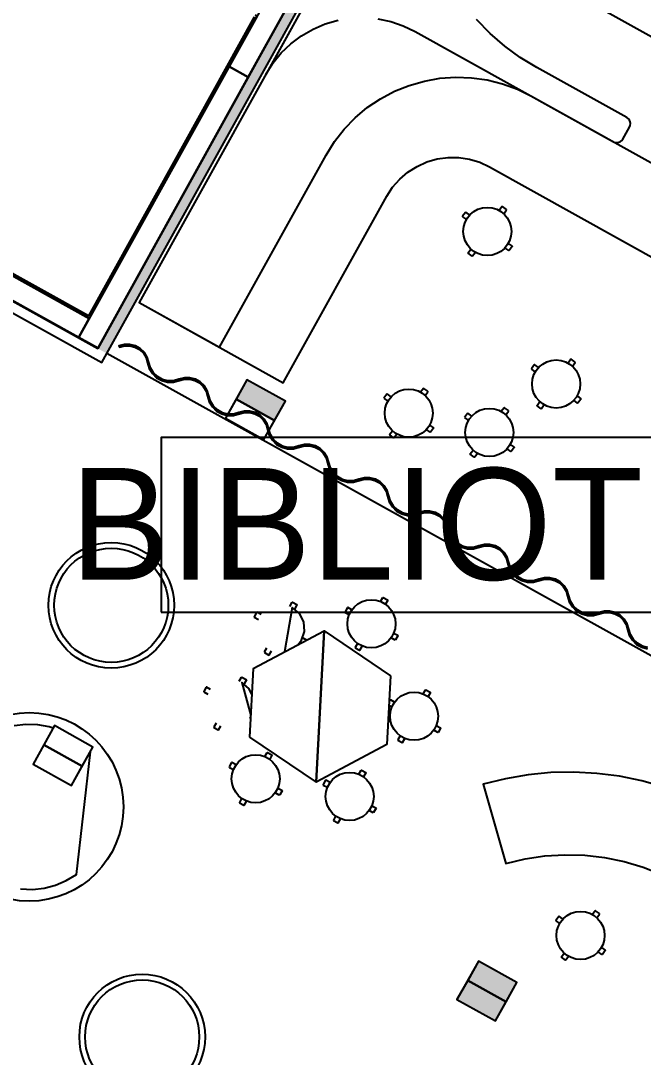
# Model space of a CAD drawing. Header units: metres. Extents: x 2.3 to 42.8, y 0.9 to 31.9.
# Drawn here: x 24.798 to 26.581, y 14.276 to 17.242 of the extents above; entities that cross this region are included whole.
import ezdxf

# ---------------------------------------------------------------- set-up
doc = ezdxf.new("R2010")
doc.units = ezdxf.units.M
for name, color, linetype in [('ARREDI', 9, 'Continuous'), ('PARETI_STRUTTURE', 7, 'Continuous'), ('PILASTRI_SETTI', 8, 'Continuous'), ('WAYFINDING_RIQUADRI', 7, 'Continuous'), ('WAYFINDING_TESTI', 7, 'Continuous')]:
    doc.layers.add(name, color=color, linetype=linetype)

msp = doc.modelspace()

# ---------------------------------------------------------------- linework, layer by layer
at = {"layer": 'ARREDI'}
for points in [[(26.2265, 18.3979), (25.137, 16.4358), (25.3671, 16.3081), (25.6724, 16.858), (25.6965, 16.8964), (25.7244, 16.9322), (25.7559, 16.9647), (25.7907, 16.9939), (25.8283, 17.0192), (25.8683, 17.0404), (25.9104, 17.0574), (25.954, 17.0698), (25.9986, 17.0777), (26.0438, 17.0808), (26.0891, 17.0792), (26.134, 17.0729), (26.178, 17.0619), (26.2206, 17.0463), (26.2613, 17.0264), (26.6882, 16.7894)], [(26.2265, 18.3979), (25.137, 16.4358), (25.5501, 16.2064), (25.8463, 16.74), (25.8632, 16.7659), (25.8836, 16.7891), (25.9071, 16.8092), (25.9332, 16.8257), (25.9614, 16.8383), (25.9911, 16.8468), (26.0218, 16.851), (26.0527, 16.8508), (26.0832, 16.8462), (26.1128, 16.8373), (26.1408, 16.8242), (26.6399, 16.5471)], [(26.0158, 18.0185), (25.4997, 17.089), (25.5201, 17.1211), (25.5443, 17.1505), (25.5718, 17.1768), (25.6023, 17.1995), (25.6353, 17.2184), (25.6704, 17.2332), (25.7069, 17.2437)], [(26.8411, 17.0648), (26.4142, 17.3018)], [(25.8204, 17.2478), (25.8576, 17.2401), (25.8937, 17.2279), (25.928, 17.2115), (26.496, 16.8961), (26.5008, 16.8943), (26.5059, 16.8937), (26.511, 16.8944), (26.5157, 16.8965), (26.5197, 16.8997), (26.5228, 16.9038), (26.5419, 16.9382), (26.5438, 16.943), (26.5443, 16.9481), (26.5436, 16.9532), (26.5415, 16.9579), (26.5383, 16.9619), (26.5342, 16.965), (26.276, 17.1083), (26.2288, 17.1372), (26.1841, 17.1698), (26.1423, 17.206), (26.1036, 17.2455)], [(26.1764, 16.7101), (26.1685, 16.6993)], [(26.1775, 16.7103), (26.1764, 16.7101)], [(26.189, 16.7019), (26.1775, 16.7103)], [(26.0719, 16.694), (26.0635, 16.6826)], [(26.0635, 16.6826), (26.0637, 16.6815)], [(26.0637, 16.6815), (26.0745, 16.6735)], [(26.073, 16.6942), (26.0719, 16.694)], [(26.0838, 16.6862), (26.073, 16.6942)], [(26.1812, 16.69), (26.1891, 16.7008)], [(26.1891, 16.7008), (26.189, 16.7019)], [(26.0796, 16.578), (26.0876, 16.5889)], [(26.1958, 16.5847), (26.1849, 16.5926)], [(26.1943, 16.6053), (26.2051, 16.5974)], [(26.1969, 16.5848), (26.1958, 16.5847)], [(26.2052, 16.5963), (26.1969, 16.5848)], [(26.2051, 16.5974), (26.2052, 16.5963)], [(26.0798, 16.5769), (26.0796, 16.578)], [(26.0912, 16.5686), (26.0798, 16.5769)], [(26.0923, 16.5687), (26.0912, 16.5686)], [(26.1003, 16.5795), (26.0923, 16.5687)], [(26.3735, 16.2735), (26.3656, 16.2627)], [(26.3746, 16.2736), (26.3735, 16.2735)], [(26.3861, 16.2653), (26.3746, 16.2736)], [(26.3783, 16.2533), (26.3862, 16.2642)], [(26.3862, 16.2642), (26.3861, 16.2653)], [(26.269, 16.2574), (26.2606, 16.2459)], [(26.2606, 16.2459), (26.2608, 16.2448)], [(26.2608, 16.2448), (26.2716, 16.2369)], [(26.2701, 16.2575), (26.269, 16.2574)], [(26.2809, 16.2496), (26.2701, 16.2575)], [(25.8468, 16.1739), (25.8384, 16.1625)], [(25.8479, 16.1741), (25.8468, 16.1739)], [(25.8587, 16.1661), (25.8479, 16.1741)], [(25.9513, 16.19), (25.9434, 16.1792)], [(25.9524, 16.1902), (25.9513, 16.19)], [(25.9639, 16.1818), (25.9524, 16.1902)], [(25.9561, 16.1699), (25.964, 16.1807)], [(25.964, 16.1807), (25.9639, 16.1818)], [(25.8384, 16.1625), (25.8386, 16.1614)], [(25.8386, 16.1614), (25.8494, 16.1534)], [(26.2767, 16.1414), (26.2847, 16.1522)], [(26.2769, 16.1403), (26.2767, 16.1414)], [(26.2883, 16.1319), (26.2769, 16.1403)], [(26.2974, 16.1429), (26.2894, 16.1321)], [(26.3928, 16.148), (26.382, 16.156)], [(26.3913, 16.1687), (26.4022, 16.1607)], [(26.3939, 16.1482), (26.3928, 16.1481)], [(26.4023, 16.1596), (26.3939, 16.1482)], [(26.4022, 16.1607), (26.4023, 16.1597)], [(26.0778, 16.1187), (26.0694, 16.1072)], [(26.0789, 16.1188), (26.0778, 16.1187)], [(26.0897, 16.1109), (26.0789, 16.1188)], [(26.1823, 16.1348), (26.1744, 16.1239)], [(26.1834, 16.1349), (26.1823, 16.1348)], [(26.1948, 16.1265), (26.1834, 16.1349)], [(26.1871, 16.1146), (26.195, 16.1254)], [(26.195, 16.1254), (26.1948, 16.1265)], [(26.2894, 16.1321), (26.2883, 16.1319)], [(25.9691, 16.0852), (25.98, 16.0773)], [(26.0694, 16.1072), (26.0696, 16.1061)], [(26.0696, 16.1061), (26.0804, 16.0982)], [(25.8545, 16.058), (25.8625, 16.0688)], [(25.8547, 16.0568), (25.8545, 16.0579)], [(25.8661, 16.0485), (25.8547, 16.0568)], [(25.8752, 16.0595), (25.8672, 16.0486)], [(25.9706, 16.0646), (25.9598, 16.0725)], [(25.9717, 16.0647), (25.9706, 16.0646)], [(25.9801, 16.0762), (25.9717, 16.0647)], [(25.98, 16.0773), (25.9801, 16.0762)], [(25.8672, 16.0486), (25.8661, 16.0485)], [(26.2001, 16.03), (26.2109, 16.022)], [(26.2111, 16.0209), (26.2027, 16.0095)], [(26.2109, 16.022), (26.2111, 16.0209)], [(26.0855, 16.0027), (26.0934, 16.0135)], [(26.0857, 16.0016), (26.0855, 16.0027)], [(26.0971, 15.9932), (26.0857, 16.0016)], [(26.0982, 15.9934), (26.0971, 15.9932)], [(26.1061, 16.0042), (26.0982, 15.9934)], [(26.2016, 16.0093), (26.1908, 16.0173)], [(26.2027, 16.0095), (26.2016, 16.0093)], [(25.5686, 15.5663), (25.5752, 15.578)], [(25.5752, 15.578), (25.5762, 15.5783)], [(25.5762, 15.5783), (25.5886, 15.5714)], [(25.8288, 15.5799), (25.8353, 15.5917)], [(25.8353, 15.5917), (25.8364, 15.592)], [(25.8364, 15.592), (25.8488, 15.5851)], [(25.8491, 15.584), (25.8426, 15.5723)], [(25.8488, 15.5851), (25.8491, 15.584)], [(25.4735, 15.5489), (25.4666, 15.5365)], [(25.4746, 15.5492), (25.4735, 15.5489)], [(25.4863, 15.5427), (25.4746, 15.5492)], [(25.5913, 15.4559), (25.6025, 15.4691), (25.6108, 15.4947), (25.6085, 15.5215), (25.5963, 15.5454), (25.5757, 15.5628), (25.5532, 15.4357)], [(25.5889, 15.5703), (25.5824, 15.5586)], [(25.5886, 15.5714), (25.5889, 15.5704)], [(25.7336, 15.5626), (25.7268, 15.5502)], [(25.7268, 15.5502), (25.7271, 15.5491)], [(25.7271, 15.5491), (25.7388, 15.5426)], [(25.7347, 15.5629), (25.7336, 15.5626)], [(25.7464, 15.5564), (25.7347, 15.5629)], [(26.594, 15.4487), (26.5784, 15.4527), (26.5643, 15.4605), (26.5527, 15.4717), (26.5443, 15.4854), (26.5398, 15.5009), (26.5351, 15.5163), (26.5267, 15.53), (26.5151, 15.5411), (26.501, 15.5489), (26.4854, 15.5529), (26.4694, 15.5528), (26.4539, 15.5486), (26.4557, 15.5451), (26.4702, 15.5489), (26.4853, 15.5489), (26.4998, 15.5451), (26.513, 15.5378), (26.5238, 15.5273), (26.5316, 15.5144), (26.5359, 15.5), (26.5408, 15.4837), (26.5497, 15.4692), (26.562, 15.4574), (26.5769, 15.4491), (26.5934, 15.4449)], [(25.4666, 15.5365), (25.4669, 15.5355)], [(25.4669, 15.5355), (25.4786, 15.5289)], [(25.4641, 15.3884), (25.6669, 15.496), (25.644, 15.0635), (25.6669, 15.496), (25.8573, 15.3676)], [(25.8661, 15.4899), (25.8779, 15.4834)], [(25.601, 15.461), (25.5983, 15.4625)], [(25.606, 15.4763), (25.6176, 15.4698)], [(25.7624, 15.4603), (25.7558, 15.4485)], [(25.8702, 15.4697), (25.8585, 15.4762)], [(25.8713, 15.47), (25.8702, 15.4697)], [(25.8782, 15.4823), (25.8713, 15.47)], [(25.8779, 15.4834), (25.8782, 15.4824)], [(25.5022, 15.4466), (25.4957, 15.4349)], [(25.4957, 15.4349), (25.496, 15.4338)], [(25.496, 15.4338), (25.5084, 15.4269)], [(25.5094, 15.4272), (25.516, 15.4389)], [(25.7558, 15.4485), (25.7561, 15.4475)], [(25.7561, 15.4475), (25.7685, 15.4406)], [(25.7685, 15.4406), (25.7696, 15.4409)], [(25.7696, 15.4409), (25.7761, 15.4526)], [(25.5084, 15.4269), (25.5094, 15.4272)], [(25.4641, 15.3885), (25.4537, 15.1919)], [(25.4241, 15.352), (25.4306, 15.3637)], [(25.4306, 15.3637), (25.4316, 15.364)], [(25.4602, 15.3146), (25.4517, 15.3312), (25.4312, 15.3485), (25.4569, 15.2537)], [(25.4316, 15.364), (25.444, 15.3571)], [(25.4443, 15.3561), (25.4378, 15.3443)], [(25.444, 15.3571), (25.4443, 15.3561)], [(25.8573, 15.3676), (25.8468, 15.171)], [(25.3289, 15.3346), (25.322, 15.3222)], [(25.322, 15.3222), (25.3223, 15.3212)], [(25.3223, 15.3212), (25.334, 15.3147)], [(25.33, 15.3349), (25.3289, 15.3346)], [(25.3417, 15.3284), (25.33, 15.3349)], [(25.951, 15.3156), (25.9575, 15.3273)], [(25.9575, 15.3273), (25.9586, 15.3276)], [(25.9586, 15.3276), (25.9709, 15.3207)], [(25.9713, 15.3196), (25.9647, 15.3079)], [(25.971, 15.3207), (25.9713, 15.3196)], [(25.8528, 15.2828), (25.861, 15.2782)], [(25.8558, 15.2982), (25.8534, 15.2938)], [(25.8569, 15.2985), (25.8558, 15.2982)], [(25.8686, 15.292), (25.8569, 15.2985)], [(24.8907, 15.2178), (24.8798, 15.2214), (24.8466, 15.2273), (24.8129, 15.2284), (24.7794, 15.2247)], [(25.3576, 15.2323), (25.3511, 15.2206)], [(25.3511, 15.2206), (25.3514, 15.2195)], [(25.3649, 15.2129), (25.3714, 15.2246)], [(25.4566, 15.2466), (25.4537, 15.2482)], [(25.9883, 15.2255), (26, 15.219)], [(25.3514, 15.2195), (25.3638, 15.2126)], [(25.3638, 15.2126), (25.3649, 15.2129)], [(25.4536, 15.1919), (25.644, 15.0635)], [(25.8845, 15.1959), (25.878, 15.1841)], [(25.9924, 15.2053), (25.9807, 15.2118)], [(25.9935, 15.2056), (25.9924, 15.2053)], [(26.0003, 15.218), (25.9935, 15.2056)], [(26, 15.219), (26.0003, 15.218)], [(25.8468, 15.171), (25.644, 15.0635)], [(25.878, 15.1841), (25.8783, 15.1831)], [(25.8783, 15.1831), (25.8907, 15.1762)], [(25.8907, 15.1762), (25.8918, 15.1765)], [(25.8918, 15.1765), (25.8983, 15.1882)], [(24.7976, 14.7574), (24.8313, 14.7563), (24.8648, 14.76), (24.8974, 14.7684), (24.9285, 14.7814), (24.9575, 14.7987), (24.9974, 15.1503)], [(25.4972, 15.1363), (25.5037, 15.1481)], [(25.5037, 15.1481), (25.5048, 15.1484)], [(25.5048, 15.1484), (25.5172, 15.1415)], [(25.5175, 15.1404), (25.511, 15.1287)], [(25.5172, 15.1415), (25.5175, 15.1404)], [(25.402, 15.119), (25.3952, 15.1066)], [(25.3952, 15.1066), (25.3955, 15.1055)], [(25.3955, 15.1055), (25.4072, 15.099)], [(25.4031, 15.1193), (25.402, 15.119)], [(25.4148, 15.1128), (25.4031, 15.1193)], [(25.7663, 15.0858), (25.7729, 15.0975)], [(25.7729, 15.0975), (25.7739, 15.0978)], [(25.7739, 15.0978), (25.7863, 15.0909)], [(25.7866, 15.0898), (25.7801, 15.0781)], [(25.7863, 15.0909), (25.7866, 15.0898)], [(26.6406, 15.049), (26.5773, 15.0669), (26.5129, 15.08), (26.4477, 15.0883), (26.3821, 15.0917), (26.3164, 15.0903), (26.2509, 15.084), (26.1862, 15.073), (26.1224, 15.0571), (26.1873, 14.83), (26.2429, 14.8434), (26.2993, 14.8519), (26.3564, 14.8555), (26.4135, 14.854), (26.4702, 14.8476), (26.5262, 14.8362), (26.581, 14.8199), (26.6341, 14.7989)], [(25.5345, 15.0463), (25.5462, 15.0398)], [(25.6712, 15.0684), (25.6643, 15.056)], [(25.6643, 15.056), (25.6646, 15.0549)], [(25.6646, 15.0549), (25.6763, 15.0484)], [(25.6723, 15.0687), (25.6712, 15.0684)], [(25.684, 15.0622), (25.6723, 15.0687)], [(25.4307, 15.0166), (25.4242, 15.0049)], [(25.5386, 15.026), (25.5269, 15.0326)], [(25.5397, 15.0264), (25.5386, 15.026)], [(25.5466, 15.0387), (25.5397, 15.0264)], [(25.5462, 15.0398), (25.5466, 15.0387)], [(25.4242, 15.0049), (25.4245, 15.0039)], [(25.4245, 15.0039), (25.4369, 14.997)], [(25.4369, 14.997), (25.438, 14.9973)], [(25.438, 14.9973), (25.4445, 15.009)], [(25.8037, 14.9957), (25.8154, 14.9892)], [(25.8157, 14.9882), (25.8088, 14.9758)], [(25.8154, 14.9892), (25.8157, 14.9882)], [(25.6999, 14.9661), (25.6934, 14.9543)], [(25.6934, 14.9543), (25.6937, 14.9533)], [(25.6937, 14.9533), (25.7061, 14.9464)], [(25.7072, 14.9467), (25.7137, 14.9584)], [(25.8078, 14.9755), (25.796, 14.982)], [(25.8088, 14.9758), (25.8078, 14.9755)], [(25.7061, 14.9464), (25.7071, 14.9467)], [(26.4434, 14.695), (26.4355, 14.6842)], [(26.4445, 14.6952), (26.4434, 14.695)], [(26.456, 14.6868), (26.4445, 14.6952)], [(26.4482, 14.6749), (26.4561, 14.6857)], [(26.4561, 14.6857), (26.456, 14.6868)], [(26.3389, 14.6789), (26.3305, 14.6675)], [(26.3305, 14.6675), (26.3307, 14.6664)], [(26.3307, 14.6664), (26.3415, 14.6585)], [(26.34, 14.6791), (26.3389, 14.6789)], [(26.3508, 14.6712), (26.34, 14.6791)], [(26.3466, 14.563), (26.3546, 14.5738)], [(26.4628, 14.5696), (26.4519, 14.5775)], [(26.4612, 14.5902), (26.4721, 14.5823)], [(26.4639, 14.5698), (26.4628, 14.5696)], [(26.4722, 14.5812), (26.4639, 14.5698)], [(26.4721, 14.5823), (26.4722, 14.5812)], [(26.3468, 14.5619), (26.3466, 14.563)], [(26.3582, 14.5535), (26.3468, 14.5619)], [(26.3593, 14.5537), (26.3582, 14.5535)], [(26.3673, 14.5645), (26.3593, 14.5537)]]:
    msp.add_lwpolyline(points, dxfattribs=at)
for points in [[(25.4497, 17.0807), (25.8796, 17.8553), (25.8245, 17.8859), (25.3946, 17.1113)], [(24.9647, 16.3367), (25.0198, 16.3061), (25.4497, 17.0807), (25.3946, 17.1113)], [(24.2345, 16.8142), (24.2039, 16.7591), (24.9647, 16.3367), (24.9952, 16.3918)], [(25.1651, 16.2641), (25.1605, 16.2795), (25.1521, 16.2932), (25.1404, 16.3043), (25.1264, 16.3121), (25.1108, 16.3161), (25.0947, 16.316), (25.0792, 16.3118), (25.081, 16.3083), (25.0956, 16.3122), (25.1106, 16.3122), (25.1252, 16.3084), (25.1383, 16.301), (25.1492, 16.2906), (25.157, 16.2777), (25.1613, 16.2633), (25.1662, 16.247), (25.175, 16.2324), (25.1873, 16.2206), (25.2022, 16.2123), (25.2187, 16.2081), (25.2358, 16.2082), (25.2522, 16.2127), (25.251, 16.2164), (25.2355, 16.2121), (25.2194, 16.212), (25.2038, 16.2159), (25.1897, 16.2238), (25.1781, 16.2349), (25.1697, 16.2487)], [(25.337, 16.1687), (25.3323, 16.1841), (25.3239, 16.1978), (25.3123, 16.2089), (25.2982, 16.2167), (25.2826, 16.2207), (25.2666, 16.2206), (25.251, 16.2164), (25.2529, 16.2129), (25.2674, 16.2168), (25.2825, 16.2168), (25.297, 16.213), (25.3102, 16.2056), (25.321, 16.1952), (25.3288, 16.1823), (25.3331, 16.1679), (25.338, 16.1516), (25.3469, 16.137), (25.3592, 16.1252), (25.374, 16.1169), (25.3905, 16.1127), (25.4076, 16.1128), (25.424, 16.1173), (25.4229, 16.121), (25.4073, 16.1167), (25.3912, 16.1166), (25.3756, 16.1205), (25.3615, 16.1283), (25.3499, 16.1395), (25.3415, 16.1533)], [(25.4151, 16.1597), (25.5253, 16.0985), (25.5559, 16.1536), (25.4457, 16.2148)], [(25.5253, 16.0985), (25.4151, 16.1597), (25.3845, 16.1046), (25.4947, 16.0434)], [(25.5088, 16.0733), (25.5041, 16.0887), (25.4957, 16.1024), (25.4841, 16.1135), (25.4701, 16.1213), (25.4545, 16.1253), (25.4384, 16.1252), (25.4229, 16.121), (25.4247, 16.1175), (25.4392, 16.1214), (25.4543, 16.1214), (25.4689, 16.1176), (25.482, 16.1102), (25.4928, 16.0998), (25.5006, 16.0869), (25.505, 16.0725), (25.5098, 16.0562), (25.5187, 16.0416), (25.531, 16.0298), (25.5459, 16.0215), (25.5624, 16.0173), (25.5794, 16.0174), (25.5959, 16.0219), (25.5947, 16.0256), (25.5792, 16.0213), (25.5631, 16.0212), (25.5474, 16.0251), (25.5333, 16.0329), (25.5217, 16.0441), (25.5134, 16.0579)], [(25.6806, 15.9779), (25.6759, 15.9933), (25.6675, 16.007), (25.6559, 16.0181), (25.6419, 16.0259), (25.6263, 16.0299), (25.6102, 16.0298), (25.5947, 16.0256), (25.5965, 16.0221), (25.6111, 16.026), (25.6261, 16.026), (25.6407, 16.0222), (25.6538, 16.0148), (25.6646, 16.0043), (25.6725, 15.9915), (25.6768, 15.9771), (25.6817, 15.9608), (25.6905, 15.9462), (25.7028, 15.9344), (25.7177, 15.9261), (25.7342, 15.9219), (25.7512, 15.922), (25.7677, 15.9264), (25.7665, 15.9302), (25.751, 15.9259), (25.7349, 15.9258), (25.7193, 15.9297), (25.7052, 15.9375), (25.6936, 15.9487), (25.6852, 15.9625)], [(25.8524, 15.8825), (25.8478, 15.8979), (25.8394, 15.9116), (25.8278, 15.9227), (25.8137, 15.9305), (25.7981, 15.9345), (25.7821, 15.9344), (25.7665, 15.9302), (25.7683, 15.9267), (25.7829, 15.9306), (25.798, 15.9306), (25.8125, 15.9268), (25.8256, 15.9194), (25.8365, 15.9089), (25.8443, 15.8961), (25.8486, 15.8817), (25.8535, 15.8653), (25.8624, 15.8508), (25.8747, 15.839), (25.8895, 15.8307), (25.906, 15.8265), (25.9231, 15.8266), (25.9395, 15.831), (25.9384, 15.8348), (25.9228, 15.8305), (25.9067, 15.8303), (25.8911, 15.8343), (25.877, 15.8421), (25.8654, 15.8533), (25.857, 15.8671)], [(26.0243, 15.7871), (26.0196, 15.8025), (26.0112, 15.8162), (25.9996, 15.8273), (25.9855, 15.8351), (25.97, 15.8391), (25.9539, 15.839), (25.9384, 15.8348), (25.9402, 15.8313), (25.9547, 15.8351), (25.9698, 15.8352), (25.9843, 15.8314), (25.9975, 15.824), (26.0083, 15.8135), (26.0161, 15.8007), (26.0204, 15.7863), (26.0253, 15.7699), (26.0342, 15.7554), (26.0465, 15.7436), (26.0614, 15.7353), (26.0779, 15.7311), (26.0949, 15.7312), (26.1113, 15.7356), (26.1102, 15.7394), (26.0947, 15.7351), (26.0785, 15.7349), (26.0629, 15.7389), (26.0488, 15.7467), (26.0372, 15.7579), (26.0288, 15.7716)], [(26.1961, 15.6917), (26.1914, 15.7071), (26.183, 15.7208), (26.1714, 15.7319), (26.1574, 15.7397), (26.1418, 15.7437), (26.1257, 15.7436), (26.1102, 15.7394), (26.112, 15.7359), (26.1266, 15.7397), (26.1416, 15.7398), (26.1562, 15.7359), (26.1693, 15.7286), (26.1801, 15.7181), (26.188, 15.7053), (26.1923, 15.6908), (26.1971, 15.6745), (26.206, 15.66), (26.2183, 15.6482), (26.2332, 15.6399), (26.2497, 15.6357), (26.2667, 15.6358), (26.2832, 15.6402), (26.282, 15.644), (26.2665, 15.6397), (26.2504, 15.6395), (26.2348, 15.6435), (26.2207, 15.6513), (26.2091, 15.6625), (26.2007, 15.6762)], [(26.3679, 15.5963), (26.3633, 15.6117), (26.3549, 15.6254), (26.3432, 15.6365), (26.3292, 15.6443), (26.3136, 15.6483), (26.2975, 15.6482), (26.282, 15.644), (26.2838, 15.6405), (26.2984, 15.6443), (26.3135, 15.6443), (26.328, 15.6405), (26.3411, 15.6332), (26.352, 15.6227), (26.3598, 15.6099), (26.3641, 15.5954), (26.369, 15.5791), (26.3779, 15.5646), (26.3901, 15.5528), (26.405, 15.5445), (26.4215, 15.5403), (26.4386, 15.5404), (26.455, 15.5448), (26.4539, 15.5486), (26.4383, 15.5443), (26.4222, 15.5441), (26.4066, 15.5481), (26.3925, 15.5559), (26.3809, 15.5671), (26.3725, 15.5808)], [(24.8641, 15.1698), (24.9742, 15.1087), (25.0048, 15.1637), (24.8947, 15.2249)], [(24.9742, 15.1087), (24.8641, 15.1698), (24.8335, 15.1147), (24.9437, 15.0536)], [(26.0781, 14.4958), (26.1882, 14.4346), (26.2188, 14.4897), (26.1087, 14.5509)], [(26.1882, 14.4346), (26.0781, 14.4958), (26.0475, 14.4407), (26.1576, 14.3795)]]:
    msp.add_lwpolyline(points, close=True, dxfattribs=at)
for centre, radius in [((26.1344, 16.6394), 0.0689), ((26.3315, 16.2028), 0.0689), ((25.9093, 16.1193), 0.0689), ((26.1402, 16.0641), 0.0689), ((25.0573, 15.5693), 0.1799), ((25.0573, 15.5693), 0.1634), ((25.8025, 15.5163), 0.0689), ((25.9246, 15.2519), 0.0689), ((24.8221, 14.9923), 0.27), ((25.4708, 15.0727), 0.0689), ((25.74, 15.0221), 0.0689), ((26.4014, 14.6243), 0.0689), ((25.1459, 14.3338), 0.1799), ((25.1459, 14.3338), 0.1634)]:
    msp.add_circle(centre, radius, dxfattribs=at)
at = {"layer": 'PARETI_STRUTTURE'}
for points in [[(26.2287, 18.4834), (25.4918, 17.1564)], [(25.5177, 17.1421), (26.2545, 18.4691)], [(25.467, 17.2535), (24.992, 16.3981)], [(25.475, 17.2558), (24.9943, 16.3901)], [(24.9972, 16.3952), (25.475, 17.2558), (25.4698, 17.2587)], [(25.0494, 16.3595), (25.5396, 17.2424)], [(25.4918, 17.1564), (25.0188, 16.3044)], [(27.8103, 14.7595), (27.8082, 14.7556), (25.0446, 16.2901), (25.5177, 17.1421)], [(24.9943, 16.3901), (24.2886, 16.7819)], [(24.2938, 16.779), (24.9943, 16.3901), (24.9972, 16.3952)], [(24.992, 16.3981), (24.2966, 16.7842)], [(25.0188, 16.3044), (24.203, 16.7574)], [(24.1886, 16.7316), (25.0303, 16.2643), (25.0446, 16.2901)], [(24.258, 16.7268), (25.0188, 16.3044), (25.0494, 16.3595)], [(27.3208, 13.8778), (27.8082, 14.7556), (25.0446, 16.2901)]]:
    msp.add_lwpolyline(points, dxfattribs=at)
for points in [[(25.4497, 17.0807), (25.8796, 17.8553), (25.8245, 17.8859), (25.3946, 17.1113)], [(24.9647, 16.3367), (25.0198, 16.3061), (25.4497, 17.0807), (25.3946, 17.1113)], [(24.2345, 16.8142), (24.2039, 16.7591), (24.9647, 16.3367), (24.9952, 16.3918)], [(25.3845, 16.1046), (25.4947, 16.0434), (25.5559, 16.1536), (25.4457, 16.2148)], [(25.4151, 16.1597), (25.5253, 16.0985), (25.5559, 16.1536), (25.4457, 16.2148)], [(25.5253, 16.0985), (25.4151, 16.1597), (25.3845, 16.1046), (25.4947, 16.0434)], [(24.8335, 15.1148), (24.9437, 15.0536), (25.0048, 15.1637), (24.8947, 15.2249)], [(24.8641, 15.1698), (24.9742, 15.1087), (25.0048, 15.1637), (24.8947, 15.2249)], [(24.9742, 15.1087), (24.8641, 15.1698), (24.8335, 15.1147), (24.9437, 15.0536)], [(26.0475, 14.4407), (26.1576, 14.3795), (26.2188, 14.4897), (26.1087, 14.5509)], [(26.0781, 14.4958), (26.1882, 14.4346), (26.2188, 14.4897), (26.1087, 14.5509)], [(26.1882, 14.4346), (26.0781, 14.4958), (26.0475, 14.4407), (26.1576, 14.3795)]]:
    msp.add_lwpolyline(points, close=True, dxfattribs=at)
at = {"layer": 'PILASTRI_SETTI'}
for points in [[(25.5177, 17.1421), (26.2545, 18.4691), (25.4918, 17.1564), (26.2287, 18.4834)], [(24.9972, 16.3952), (25.475, 17.2558), (24.992, 16.3981), (25.4698, 17.2587)], [(25.0446, 16.2901), (25.5177, 17.1421), (25.0188, 16.3044), (25.4918, 17.1564)], [(25.5253, 16.0985), (25.5559, 16.1536), (25.4151, 16.1597), (25.4457, 16.2147)], [(26.1576, 14.3795), (26.2188, 14.4897), (26.0475, 14.4407), (26.1087, 14.5509)], [(26.1882, 14.4346), (26.2188, 14.4897), (26.0781, 14.4958), (26.1087, 14.5508)], [(26.1576, 14.3795), (26.1882, 14.4346), (26.0475, 14.4407), (26.0781, 14.4958)]]:
    msp.add_solid(points, dxfattribs=at)
at = {"layer": 'WAYFINDING_RIQUADRI'}
msp.add_lwpolyline([(25.2, 15.55), (27.2, 15.55), (27.2, 16.05), (25.2, 16.05)], close=True, dxfattribs=at)

# ---------------------------------------------------------------- texts
at = {"layer": 'WAYFINDING_TESTI', "insert": (26.2, 15.8), "char_height": 0.32, "attachment_point": 5}
msp.add_mtext('BIBLIOTECA', dxfattribs=at)

doc.saveas('drawing.dxf')
